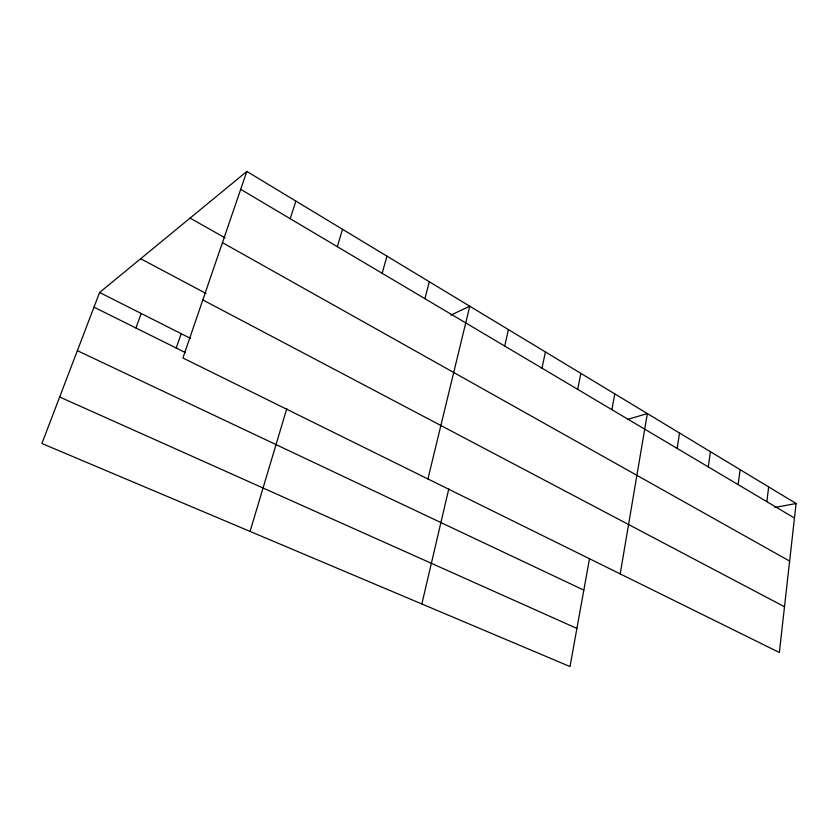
<?xml version="1.0" encoding="UTF-8"?>
<svg xmlns="http://www.w3.org/2000/svg" width="838" height="838" viewBox="0 0 838 838"><rect width="100%" height="100%" fill="white"/><g stroke="black" fill="none" stroke-linecap="round" stroke-linejoin="round"><path stroke-width="1.26" d="M796.1 503.502L779.361 652.488L182.935 357.994L246.833 171.434L796.1 503.502L774.857 507.482M766.843 501.658L768.656 486.909M738.121 484.605L740.122 469.657M708.246 466.871L710.435 451.713M677.135 448.403L679.545 433.036M620.204 573.904L647.345 413.574L627.966 419.304M589.47 558.873L570.018 666.566L41.9 443.491L99.607 292.472L246.833 171.434M611.897 409.677L614.778 393.891M577.696 389.377L580.839 373.36M541.997 368.186L545.412 351.95M504.717 346.052L508.425 329.596M421.849 603.978L448.759 489.036M427.925 478.959L469.772 306.216L450.875 315.13M424.918 298.684L429.318 281.757M382.17 273.303L386.936 256.145M250.07 531.418L286.774 408.672M337.316 246.676L342.512 229.277M290.22 218.718L295.856 201.078M176.21 348.021L181.176 333.692M135.913 327.993L141.193 313.485M59.666 397.003L576.9 628.427M77.368 350.672L583.824 590.13M93.992 307.158L185.334 352.557M99.607 292.472L190.498 338.405M202.827 299.941L784.494 606.764M140.658 258.722L206.064 293.489M222.447 242.643L789.626 561.083M190.069 218.1L225.118 237.887M240.705 189.325L794.466 518.052"/></g></svg>
